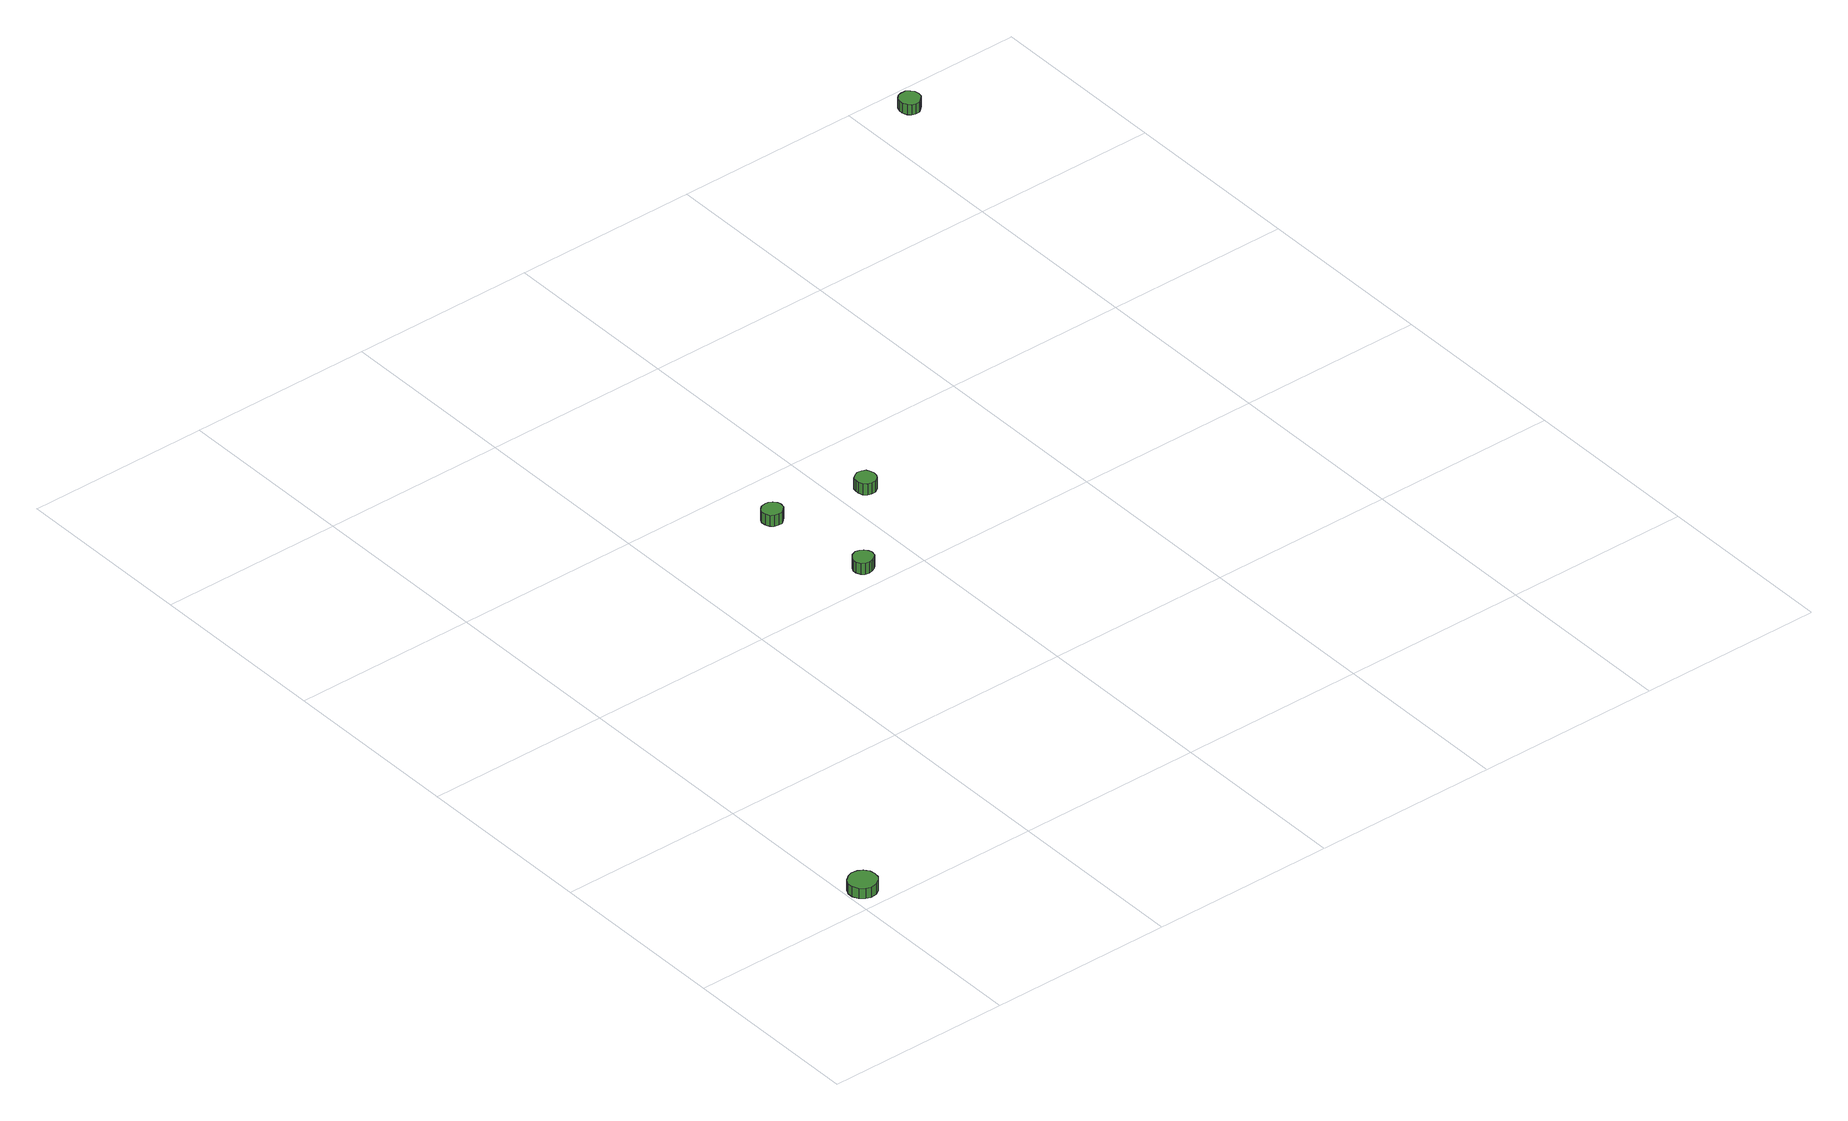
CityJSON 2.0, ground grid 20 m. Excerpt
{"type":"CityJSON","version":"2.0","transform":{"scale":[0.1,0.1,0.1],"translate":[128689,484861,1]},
"CityObjects":{
"tree1":{"type":"SolitaryVegetationObject","attributes":{"function":"something"},"geometry":[{"type":"MultiSurface","lod":"1","boundaries":[[[0,1,2,3,4,5,6,7,8,9,10,11,12,13,14]],[[15,16,17,18,19,20,21,22,23,24,25,26,27,28,29]],[[0,29,28,1]],[[1,28,27,2]],[[2,27,26,3]],[[3,26,25,4]],[[4,25,24,5]],[[5,24,23,6]],[[6,23,22,7]],[[7,22,21,8]],[[8,21,20,9]],[[9,20,19,10]],[[10,19,18,11]],[[11,18,17,12]],[[12,17,16,13]],[[13,16,15,14]],[[14,15,29,0]]]}]},
"tree2":{"type":"SolitaryVegetationObject","attributes":{"function":"something"},"geometry":[{"type":"MultiSurface","lod":"1","boundaries":[[[30,31,32,33,34,35,36,37,38,39,40,41,42,43,44]],[[45,46,47,48,49,50,51,52,53,54,55,56,57,58,59]],[[30,59,58,31]],[[31,58,57,32]],[[32,57,56,33]],[[33,56,55,34]],[[34,55,54,35]],[[35,54,53,36]],[[36,53,52,37]],[[37,52,51,38]],[[38,51,50,39]],[[39,50,49,40]],[[40,49,48,41]],[[41,48,47,42]],[[42,47,46,43]],[[43,46,45,44]],[[44,45,59,30]]]}]},
"tree3":{"type":"SolitaryVegetationObject","attributes":{"function":"something"},"geometry":[{"type":"MultiSurface","lod":"1","boundaries":[[[60,61,62,63,64,65,66,67,68,69,70,71,72,73,74]],[[75,76,77,78,79,80,81,82,83,84,85,86,87,88,89]],[[60,89,88,61]],[[61,88,87,62]],[[62,87,86,63]],[[63,86,85,64]],[[64,85,84,65]],[[65,84,83,66]],[[66,83,82,67]],[[67,82,81,68]],[[68,81,80,69]],[[69,80,79,70]],[[70,79,78,71]],[[71,78,77,72]],[[72,77,76,73]],[[73,76,75,74]],[[74,75,89,60]]]}]},
"tree4":{"type":"SolitaryVegetationObject","attributes":{"function":"something"},"geometry":[{"type":"MultiSurface","lod":"1","boundaries":[[[90,91,92,93,94,95,96,97,98,99,100,101,102,103,104]],[[105,106,107,108,109,110,111,112,113,114,115,116,117,118,119]],[[90,119,118,91]],[[91,118,117,92]],[[92,117,116,93]],[[93,116,115,94]],[[94,115,114,95]],[[95,114,113,96]],[[96,113,112,97]],[[97,112,111,98]],[[98,111,110,99]],[[99,110,109,100]],[[100,109,108,101]],[[101,108,107,102]],[[102,107,106,103]],[[103,106,105,104]],[[104,105,119,90]]]}]},
"tree5":{"type":"SolitaryVegetationObject","attributes":{"function":"something"},"geometry":[{"type":"MultiSurface","lod":"1","boundaries":[[[120,121,122,123,124,125,126,127,128,129,130,131,132,133,134]],[[135,136,137,138,139,140,141,142,143,144,145,146,147,148,149]],[[120,149,148,121]],[[121,148,147,122]],[[122,147,146,123]],[[123,146,145,124]],[[124,145,144,125]],[[125,144,143,126]],[[126,143,142,127]],[[127,142,141,128]],[[128,141,140,129]],[[129,140,139,130]],[[130,139,138,131]],[[131,138,137,132]],[[132,137,136,133]],[[133,136,135,134]],[[134,135,149,120]]]}]}
},
"vertices":[
[30,23,17],[29,29,17],[25,34,17],[20,37,17],[13,38,17],[8,36,17],[3,32,17],[0,26,17],[0,20,17],[3,14,17],[8,10,17],[13,8,17],[20,9,17],[25,12,17],[29,17,17],[29,17,5],[25,12,5],[20,9,5],[13,8,5],[8,10,5],[3,14,5],[0,20,5],[0,26,5],[3,32,5],[8,36,5],[13,38,5],[20,37,5],[25,34,5],[29,29,5],[30,23,5],
[356,424,18],[355,428,18],[352,432,18],[348,434,18],[344,435,18],[339,433,18],[336,430,18],[334,426,18],[334,422,18],[336,417,18],[339,414,18],[344,413,18],[348,414,18],[352,416,18],[355,419,18],[355,419,5],[352,416,5],[348,414,5],[344,413,5],[339,414,5],[336,417,5],[334,422,5],[334,426,5],[336,430,5],[339,433,5],[344,435,5],[348,434,5],[352,432,5],[355,428,5],[356,424,5],
[339,540,17],[338,544,17],[335,548,17],[331,550,17],[327,550,17],[322,549,17],[319,546,17],[317,542,17],[317,537,17],[319,533,17],[322,530,17],[327,529,17],[331,529,17],[335,532,17],[338,535,17],[338,535,4],[335,532,4],[331,529,4],[327,529,4],[322,530,4],[319,533,4],[317,537,4],[317,542,4],[319,546,4],[322,549,4],[327,550,4],[331,550,4],[335,548,4],[338,544,4],[339,540,4],
[442,526,14],[441,530,14],[439,534,14],[435,536,14],[430,537,14],[426,535,14],[422,532,14],[421,528,14],[421,524,14],[422,519,14],[426,516,14],[430,515,14],[435,515,14],[439,518,14],[441,521,14],[441,521,1],[439,518,1],[435,515,1],[430,515,1],[426,516,1],[422,519,1],[421,524,1],[421,528,1],[422,532,1],[426,535,1],[430,537,1],[435,536,1],[439,534,1],[441,530,1],[442,526,1],
[864,973,13],[863,978,13],[860,981,13],[856,984,13],[851,984,13],[847,983,13],[844,980,13],[842,975,13],[842,971,13],[844,966,13],[847,963,13],[851,962,13],[856,962,13],[860,965,13],[863,968,13],[863,968,1],[860,965,1],[856,962,1],[851,962,1],[847,963,1],[844,966,1],[842,971,1],[842,975,1],[844,980,1],[847,983,1],[851,984,1],[856,984,1],[860,981,1],[863,978,1],[864,973,1]
]}
